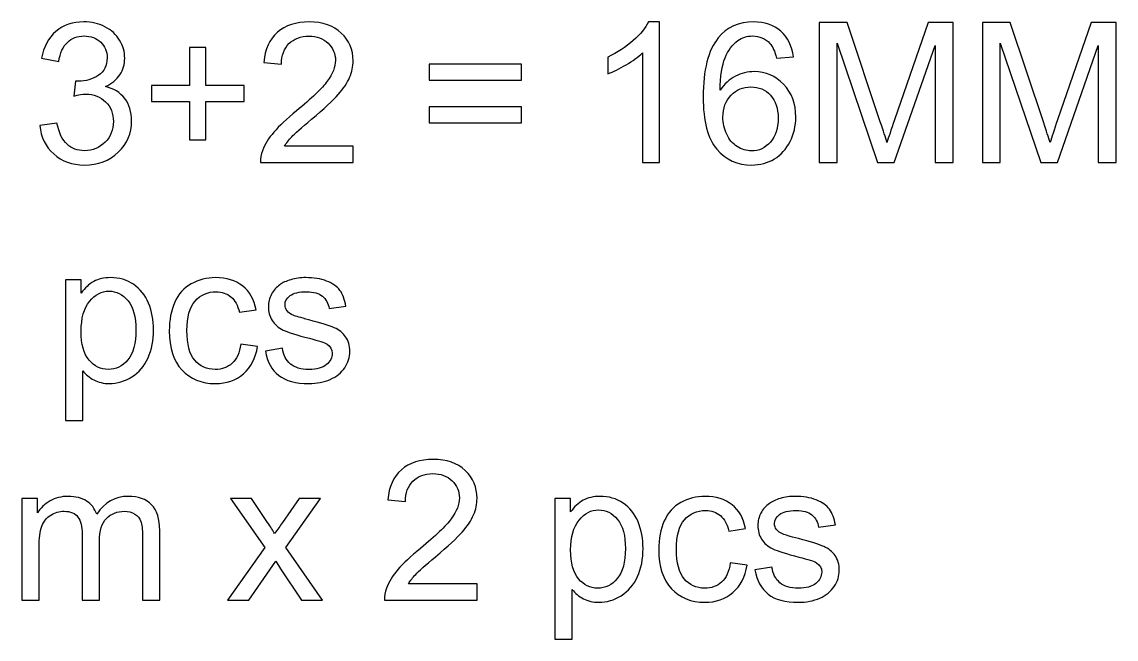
# Model space of a CAD drawing. Header units: centimetres. Extents: x -108 to -8, y -16 to 21.
# Drawn here: x -96.75 to -82.56, y 10.21 to 18.22 of the extents above; entities that cross this region are included whole.
import ezdxf

# ---------------------------------------------------------------- set-up
doc = ezdxf.new("R2010")
doc.units = ezdxf.units.CM
doc.header["$MEASUREMENT"] = 0
doc.layers.add('Layer 1', color=7, linetype='Continuous')

msp = doc.modelspace()

# ---------------------------------------------------------------- linework, layer by layer
at = {"layer": 'Layer 1', "color": 250}
for points, knots in [([(-96.52147, 16.87781), (-96.52147, 16.87781), (-96.29795, 16.90829), (-96.29795, 16.90829), (-96.27213, 16.78129), (-96.22895, 16.68985), (-96.16756, 16.63397), (-96.10618, 16.57809), (-96.03083, 16.55015), (-95.9415, 16.55015), (-95.83567, 16.55015), (-95.74635, 16.58656), (-95.67438, 16.65937), (-95.60241, 16.73218), (-95.56643, 16.82235), (-95.56643, 16.92988), (-95.56643, 17.03233), (-95.59987, 17.11699), (-95.66718, 17.18388), (-95.73407, 17.25034), (-95.81916, 17.28379), (-95.92288, 17.28379), (-95.96521, 17.28379), (-96.0177, 17.27532), (-96.08078, 17.25881), (-96.08078, 17.25881), (-96.0558, 17.45439), (-96.0558, 17.45439), (-96.04099, 17.4527), (-96.02871, 17.45185), (-96.01982, 17.45185), (-95.92415, 17.45185), (-95.83863, 17.47683), (-95.76201, 17.52636), (-95.68581, 17.57589), (-95.64771, 17.65209), (-95.64771, 17.75496), (-95.64771, 17.83666), (-95.67565, 17.90439), (-95.73111, 17.95816), (-95.78656, 18.01192), (-95.85811, 18.03859), (-95.94574, 18.03859), (-96.03294, 18.03859), (-96.10533, 18.01107), (-96.16333, 17.95604), (-96.22133, 17.90101), (-96.25858, 17.81846), (-96.27509, 17.70839), (-96.27509, 17.70839), (-96.49861, 17.74903), (-96.49861, 17.74903), (-96.47109, 17.89889), (-96.40929, 18.01531), (-96.31234, 18.09786), (-96.21582, 18.18041), (-96.09517, 18.22147), (-95.95124, 18.22147), (-95.85218, 18.22147), (-95.76074, 18.2003), (-95.67734, 18.15755), (-95.59352, 18.11521), (-95.5296, 18.05722), (-95.48557, 17.98398), (-95.44112, 17.91032), (-95.41911, 17.83243), (-95.41911, 17.74988), (-95.41911, 17.67156), (-95.44028, 17.60044), (-95.48219, 17.53609), (-95.52452, 17.47175), (-95.58717, 17.42052), (-95.66972, 17.38242), (-95.5622, 17.35787), (-95.4788, 17.30622), (-95.41911, 17.22791), (-95.35984, 17.15001), (-95.33021, 17.0518), (-95.33021, 16.93454), (-95.33021, 16.77579), (-95.38821, 16.64074), (-95.50378, 16.53025), (-95.61977, 16.41976), (-95.76624, 16.36473), (-95.9432, 16.36473), (-96.10279, 16.36473), (-96.2353, 16.41257), (-96.34071, 16.50782), (-96.44654, 16.60307), (-96.50665, 16.72626), (-96.52147, 16.87781)], [0, 0, 0, 0, 0.03333333, 0.03333333, 0.03333333, 0.06666667, 0.06666667, 0.06666667, 0.1, 0.1, 0.1, 0.13333333, 0.13333333, 0.13333333, 0.16666667, 0.16666667, 0.16666667, 0.2, 0.2, 0.2, 0.23333333, 0.23333333, 0.23333333, 0.26666667, 0.26666667, 0.26666667, 0.3, 0.3, 0.3, 0.33333333, 0.33333333, 0.33333333, 0.36666667, 0.36666667, 0.36666667, 0.4, 0.4, 0.4, 0.43333333, 0.43333333, 0.43333333, 0.46666667, 0.46666667, 0.46666667, 0.5, 0.5, 0.5, 0.53333333, 0.53333333, 0.53333333, 0.56666667, 0.56666667, 0.56666667, 0.6, 0.6, 0.6, 0.63333333, 0.63333333, 0.63333333, 0.66666667, 0.66666667, 0.66666667, 0.7, 0.7, 0.7, 0.73333333, 0.73333333, 0.73333333, 0.76666667, 0.76666667, 0.76666667, 0.8, 0.8, 0.8, 0.83333333, 0.83333333, 0.83333333, 0.86666667, 0.86666667, 0.86666667, 0.9, 0.9, 0.9, 0.93333333, 0.93333333, 0.93333333, 0.96666667, 0.96666667, 0.96666667, 1, 1, 1, 1]), ([(-92.45451, 16.60857), (-92.45451, 16.60857), (-92.45451, 16.39521), (-92.45451, 16.39521), (-92.45451, 16.39521), (-93.65847, 16.39521), (-93.65847, 16.39521), (-93.66016, 16.44897), (-93.65127, 16.50062), (-93.63222, 16.55057), (-93.60132, 16.63228), (-93.55179, 16.71313), (-93.48363, 16.7923), (-93.41548, 16.87146), (-93.31811, 16.9629), (-93.19153, 17.06662), (-92.99468, 17.22875), (-92.86091, 17.35702), (-92.79106, 17.45185), (-92.72079, 17.54668), (-92.68565, 17.63642), (-92.68565, 17.72109), (-92.68565, 17.80957), (-92.7174, 17.88407), (-92.7809, 17.94503), (-92.8444, 18.00557), (-92.92737, 18.03605), (-93.0294, 18.03605), (-93.13735, 18.03605), (-93.22371, 18.00388), (-93.28848, 17.93953), (-93.35325, 17.87561), (-93.38584, 17.78671), (-93.38669, 17.67283), (-93.38669, 17.67283), (-93.61529, 17.69569), (-93.61529, 17.69569), (-93.59963, 17.86672), (-93.54036, 17.9971), (-93.43791, 18.08685), (-93.33504, 18.1766), (-93.19746, 18.22147), (-93.02432, 18.22147), (-92.8499, 18.22147), (-92.71147, 18.17321), (-92.60987, 18.07627), (-92.50785, 17.97932), (-92.45705, 17.8591), (-92.45705, 17.71601), (-92.45705, 17.6432), (-92.47187, 17.57165), (-92.50192, 17.50138), (-92.53156, 17.43068), (-92.58109, 17.3566), (-92.65009, 17.27871), (-92.71952, 17.20124), (-92.83424, 17.09413), (-92.99426, 16.95867), (-93.12846, 16.84606), (-93.21482, 16.76986), (-93.25292, 16.72964), (-93.29102, 16.68943), (-93.32234, 16.64921), (-93.34732, 16.60857), (-93.34732, 16.60857), (-92.45451, 16.60857), (-92.45451, 16.60857)], [0, 0, 0, 0, 0.04545455, 0.04545455, 0.04545455, 0.09090909, 0.09090909, 0.09090909, 0.13636364, 0.13636364, 0.13636364, 0.18181818, 0.18181818, 0.18181818, 0.22727273, 0.22727273, 0.22727273, 0.27272727, 0.27272727, 0.27272727, 0.31818182, 0.31818182, 0.31818182, 0.36363636, 0.36363636, 0.36363636, 0.40909091, 0.40909091, 0.40909091, 0.45454545, 0.45454545, 0.45454545, 0.5, 0.5, 0.5, 0.54545455, 0.54545455, 0.54545455, 0.59090909, 0.59090909, 0.59090909, 0.63636364, 0.63636364, 0.63636364, 0.68181818, 0.68181818, 0.68181818, 0.72727273, 0.72727273, 0.72727273, 0.77272727, 0.77272727, 0.77272727, 0.81818182, 0.81818182, 0.81818182, 0.86363636, 0.86363636, 0.86363636, 0.90909091, 0.90909091, 0.90909091, 0.95454545, 0.95454545, 0.95454545, 1, 1, 1, 1]), ([(-88.47983, 16.39521), (-88.47983, 16.39521), (-88.70335, 16.39521), (-88.70335, 16.39521), (-88.70335, 16.39521), (-88.70335, 17.81846), (-88.70335, 17.81846), (-88.75711, 17.76681), (-88.82781, 17.71559), (-88.91502, 17.66436), (-89.00222, 17.61314), (-89.08096, 17.57462), (-89.15039, 17.54922), (-89.15039, 17.54922), (-89.15039, 17.76512), (-89.15039, 17.76512), (-89.02551, 17.82354), (-88.91629, 17.89466), (-88.82273, 17.97848), (-88.72917, 18.06187), (-88.66271, 18.14273), (-88.62376, 18.22147), (-88.62376, 18.22147), (-88.47983, 18.22147), (-88.47983, 18.22147), (-88.47983, 18.22147), (-88.47983, 16.39521), (-88.47983, 16.39521)], [0, 0, 0, 0, 0.11111111, 0.11111111, 0.11111111, 0.22222222, 0.22222222, 0.22222222, 0.33333333, 0.33333333, 0.33333333, 0.44444444, 0.44444444, 0.44444444, 0.55555556, 0.55555556, 0.55555556, 0.66666667, 0.66666667, 0.66666667, 0.77777778, 0.77777778, 0.77777778, 0.88888889, 0.88888889, 0.88888889, 1, 1, 1, 1]), ([(-86.74459, 17.76935), (-86.74459, 17.76935), (-86.96557, 17.75157), (-86.96557, 17.75157), (-86.98547, 17.8392), (-87.01383, 17.90312), (-87.05066, 17.94292), (-87.1112, 18.00684), (-87.18613, 18.03859), (-87.27503, 18.03859), (-87.34657, 18.03859), (-87.41007, 18.01869), (-87.46468, 17.9789), (-87.53495, 17.92768), (-87.58999, 17.85317), (-87.63105, 17.75496), (-87.67169, 17.65632), (-87.69286, 17.5162), (-87.69455, 17.33459), (-87.64079, 17.41629), (-87.57475, 17.47725), (-87.49685, 17.51662), (-87.41896, 17.55641), (-87.33768, 17.57631), (-87.25217, 17.57631), (-87.10315, 17.57631), (-86.97615, 17.52128), (-86.87117, 17.41163), (-86.7666, 17.30199), (-86.71411, 17.1606), (-86.71411, 16.98661), (-86.71411, 16.87231), (-86.73866, 16.76647), (-86.78777, 16.66826), (-86.8373, 16.57005), (-86.90461, 16.49512), (-86.99097, 16.44305), (-87.07691, 16.39098), (-87.1747, 16.36473), (-87.28392, 16.36473), (-87.46976, 16.36473), (-87.62174, 16.43331), (-87.73942, 16.57005), (-87.85669, 16.70678), (-87.91553, 16.93242), (-87.91553, 17.24653), (-87.91553, 17.5979), (-87.85034, 17.85359), (-87.72037, 18.01319), (-87.60692, 18.15204), (-87.4541, 18.22147), (-87.26148, 18.22147), (-87.11839, 18.22147), (-87.00071, 18.18125), (-86.90927, 18.10124), (-86.81783, 18.02123), (-86.76279, 17.91074), (-86.74459, 17.76935)], [0, 0, 0, 0, 0.05263158, 0.05263158, 0.05263158, 0.10526316, 0.10526316, 0.10526316, 0.15789474, 0.15789474, 0.15789474, 0.21052632, 0.21052632, 0.21052632, 0.26315789, 0.26315789, 0.26315789, 0.31578947, 0.31578947, 0.31578947, 0.36842105, 0.36842105, 0.36842105, 0.42105263, 0.42105263, 0.42105263, 0.47368421, 0.47368421, 0.47368421, 0.52631579, 0.52631579, 0.52631579, 0.57894737, 0.57894737, 0.57894737, 0.63157895, 0.63157895, 0.63157895, 0.68421053, 0.68421053, 0.68421053, 0.73684211, 0.73684211, 0.73684211, 0.78947368, 0.78947368, 0.78947368, 0.84210526, 0.84210526, 0.84210526, 0.89473684, 0.89473684, 0.89473684, 0.94736842, 0.94736842, 0.94736842, 1, 1, 1, 1]), ([(-86.40889, 16.39521), (-86.40889, 16.39521), (-86.40889, 18.21385), (-86.40889, 18.21385), (-86.40889, 18.21385), (-86.04821, 18.21385), (-86.04821, 18.21385), (-86.04821, 18.21385), (-85.6181, 16.92649), (-85.6181, 16.92649), (-85.57831, 16.80669), (-85.54952, 16.71694), (-85.53132, 16.65725), (-85.51058, 16.72329), (-85.47798, 16.82066), (-85.43395, 16.94893), (-85.43395, 16.94893), (-84.99623, 18.21385), (-84.99623, 18.21385), (-84.99623, 18.21385), (-84.67407, 18.21385), (-84.67407, 18.21385), (-84.67407, 18.21385), (-84.67407, 16.39521), (-84.67407, 16.39521), (-84.67407, 16.39521), (-84.90521, 16.39521), (-84.90521, 16.39521), (-84.90521, 16.39521), (-84.90521, 17.91667), (-84.90521, 17.91667), (-84.90521, 17.91667), (-85.43607, 16.39521), (-85.43607, 16.39521), (-85.43607, 16.39521), (-85.65282, 16.39521), (-85.65282, 16.39521), (-85.65282, 16.39521), (-86.17775, 17.94461), (-86.17775, 17.94461), (-86.17775, 17.94461), (-86.17775, 16.39521), (-86.17775, 16.39521), (-86.17775, 16.39521), (-86.40889, 16.39521), (-86.40889, 16.39521)], [0, 0, 0, 0, 0.06666667, 0.06666667, 0.06666667, 0.13333333, 0.13333333, 0.13333333, 0.2, 0.2, 0.2, 0.26666667, 0.26666667, 0.26666667, 0.33333333, 0.33333333, 0.33333333, 0.4, 0.4, 0.4, 0.46666667, 0.46666667, 0.46666667, 0.53333333, 0.53333333, 0.53333333, 0.6, 0.6, 0.6, 0.66666667, 0.66666667, 0.66666667, 0.73333333, 0.73333333, 0.73333333, 0.8, 0.8, 0.8, 0.86666667, 0.86666667, 0.86666667, 0.93333333, 0.93333333, 0.93333333, 1, 1, 1, 1]), ([(-84.29307, 16.39521), (-84.29307, 16.39521), (-84.29307, 18.21385), (-84.29307, 18.21385), (-84.29307, 18.21385), (-83.93239, 18.21385), (-83.93239, 18.21385), (-83.93239, 18.21385), (-83.50228, 16.92649), (-83.50228, 16.92649), (-83.46249, 16.80669), (-83.4337, 16.71694), (-83.4155, 16.65725), (-83.39476, 16.72329), (-83.36216, 16.82066), (-83.31813, 16.94893), (-83.31813, 16.94893), (-82.88041, 18.21385), (-82.88041, 18.21385), (-82.88041, 18.21385), (-82.55825, 18.21385), (-82.55825, 18.21385), (-82.55825, 18.21385), (-82.55825, 16.39521), (-82.55825, 16.39521), (-82.55825, 16.39521), (-82.78939, 16.39521), (-82.78939, 16.39521), (-82.78939, 16.39521), (-82.78939, 17.91667), (-82.78939, 17.91667), (-82.78939, 17.91667), (-83.32025, 16.39521), (-83.32025, 16.39521), (-83.32025, 16.39521), (-83.537, 16.39521), (-83.537, 16.39521), (-83.537, 16.39521), (-84.06193, 17.94461), (-84.06193, 17.94461), (-84.06193, 17.94461), (-84.06193, 16.39521), (-84.06193, 16.39521), (-84.06193, 16.39521), (-84.29307, 16.39521), (-84.29307, 16.39521)], [0, 0, 0, 0, 0.06666667, 0.06666667, 0.06666667, 0.13333333, 0.13333333, 0.13333333, 0.2, 0.2, 0.2, 0.26666667, 0.26666667, 0.26666667, 0.33333333, 0.33333333, 0.33333333, 0.4, 0.4, 0.4, 0.46666667, 0.46666667, 0.46666667, 0.53333333, 0.53333333, 0.53333333, 0.6, 0.6, 0.6, 0.66666667, 0.66666667, 0.66666667, 0.73333333, 0.73333333, 0.73333333, 0.8, 0.8, 0.8, 0.86666667, 0.86666667, 0.86666667, 0.93333333, 0.93333333, 0.93333333, 1, 1, 1, 1]), ([(-94.57795, 16.68985), (-94.57795, 16.68985), (-94.57795, 17.18769), (-94.57795, 17.18769), (-94.57795, 17.18769), (-95.07325, 17.18769), (-95.07325, 17.18769), (-95.07325, 17.18769), (-95.07325, 17.39597), (-95.07325, 17.39597), (-95.07325, 17.39597), (-94.57795, 17.39597), (-94.57795, 17.39597), (-94.57795, 17.39597), (-94.57795, 17.89127), (-94.57795, 17.89127), (-94.57795, 17.89127), (-94.36713, 17.89127), (-94.36713, 17.89127), (-94.36713, 17.89127), (-94.36713, 17.39597), (-94.36713, 17.39597), (-94.36713, 17.39597), (-93.87183, 17.39597), (-93.87183, 17.39597), (-93.87183, 17.39597), (-93.87183, 17.18769), (-93.87183, 17.18769), (-93.87183, 17.18769), (-94.36713, 17.18769), (-94.36713, 17.18769), (-94.36713, 17.18769), (-94.36713, 16.68985), (-94.36713, 16.68985), (-94.36713, 16.68985), (-94.57795, 16.68985), (-94.57795, 16.68985)], [0, 0, 0, 0, 0.08333333, 0.08333333, 0.08333333, 0.16666667, 0.16666667, 0.16666667, 0.25, 0.25, 0.25, 0.33333333, 0.33333333, 0.33333333, 0.41666667, 0.41666667, 0.41666667, 0.5, 0.5, 0.5, 0.58333333, 0.58333333, 0.58333333, 0.66666667, 0.66666667, 0.66666667, 0.75, 0.75, 0.75, 0.83333333, 0.83333333, 0.83333333, 0.91666667, 0.91666667, 0.91666667, 1, 1, 1, 1]), ([(-90.27265, 17.46455), (-90.27265, 17.46455), (-91.47153, 17.46455), (-91.47153, 17.46455), (-91.47153, 17.46455), (-91.47153, 17.67283), (-91.47153, 17.67283), (-91.47153, 17.67283), (-90.27265, 17.67283), (-90.27265, 17.67283), (-90.27265, 17.67283), (-90.27265, 17.46455), (-90.27265, 17.46455)], [0, 0, 0, 0, 0.25, 0.25, 0.25, 0.5, 0.5, 0.5, 0.75, 0.75, 0.75, 1, 1, 1, 1]), ([(-87.65899, 16.98449), (-87.65899, 16.90744), (-87.64248, 16.83378), (-87.60988, 16.76351), (-87.57729, 16.69324), (-87.53157, 16.6399), (-87.47357, 16.60307), (-87.41515, 16.56624), (-87.35334, 16.54761), (-87.28773, 16.54761), (-87.19248, 16.54761), (-87.1112, 16.58571), (-87.04389, 16.66191), (-86.97658, 16.73811), (-86.94271, 16.8414), (-86.94271, 16.97221), (-86.94271, 17.09794), (-86.97615, 17.197), (-87.04262, 17.26939), (-87.10908, 17.34178), (-87.19375, 17.37819), (-87.29662, 17.37819), (-87.39737, 17.37819), (-87.48331, 17.34178), (-87.55358, 17.26939), (-87.62385, 17.197), (-87.65899, 17.10218), (-87.65899, 16.98449)], [0, 0, 0, 0, 0.11111111, 0.11111111, 0.11111111, 0.22222222, 0.22222222, 0.22222222, 0.33333333, 0.33333333, 0.33333333, 0.44444444, 0.44444444, 0.44444444, 0.55555556, 0.55555556, 0.55555556, 0.66666667, 0.66666667, 0.66666667, 0.77777778, 0.77777778, 0.77777778, 0.88888889, 0.88888889, 0.88888889, 1, 1, 1, 1]), ([(-90.27265, 16.91337), (-90.27265, 16.91337), (-91.47153, 16.91337), (-91.47153, 16.91337), (-91.47153, 16.91337), (-91.47153, 17.12165), (-91.47153, 17.12165), (-91.47153, 17.12165), (-90.27265, 17.12165), (-90.27265, 17.12165), (-90.27265, 17.12165), (-90.27265, 16.91337), (-90.27265, 16.91337)], [0, 0, 0, 0, 0.25, 0.25, 0.25, 0.5, 0.5, 0.5, 0.75, 0.75, 0.75, 1, 1, 1, 1]), ([(-96.18787, 13.05214), (-96.18787, 13.05214), (-96.18787, 14.87586), (-96.18787, 14.87586), (-96.18787, 14.87586), (-95.98467, 14.87586), (-95.98467, 14.87586), (-95.98467, 14.87586), (-95.98467, 14.70272), (-95.98467, 14.70272), (-95.93683, 14.7696), (-95.88265, 14.81998), (-95.82211, 14.85342), (-95.762, 14.88687), (-95.68876, 14.9038), (-95.60282, 14.9038), (-95.49022, 14.9038), (-95.39116, 14.87501), (-95.30522, 14.81702), (-95.21928, 14.75944), (-95.15451, 14.67774), (-95.11049, 14.57275), (-95.06688, 14.46734), (-95.04487, 14.3522), (-95.04487, 14.22647), (-95.04487, 14.09227), (-95.069, 13.9712), (-95.11726, 13.86325), (-95.16552, 13.75572), (-95.23579, 13.67317), (-95.32808, 13.6156), (-95.41994, 13.55845), (-95.51689, 13.52966), (-95.61849, 13.52966), (-95.69299, 13.52966), (-95.75988, 13.54532), (-95.81872, 13.57665), (-95.87799, 13.60798), (-95.92625, 13.64735), (-95.96435, 13.69518), (-95.96435, 13.69518), (-95.96435, 13.05214), (-95.96435, 13.05214), (-95.96435, 13.05214), (-96.18787, 13.05214), (-96.18787, 13.05214)], [0, 0, 0, 0, 0.06666667, 0.06666667, 0.06666667, 0.13333333, 0.13333333, 0.13333333, 0.2, 0.2, 0.2, 0.26666667, 0.26666667, 0.26666667, 0.33333333, 0.33333333, 0.33333333, 0.4, 0.4, 0.4, 0.46666667, 0.46666667, 0.46666667, 0.53333333, 0.53333333, 0.53333333, 0.6, 0.6, 0.6, 0.66666667, 0.66666667, 0.66666667, 0.73333333, 0.73333333, 0.73333333, 0.8, 0.8, 0.8, 0.86666667, 0.86666667, 0.86666667, 0.93333333, 0.93333333, 0.93333333, 1, 1, 1, 1]), ([(-93.91415, 14.0402), (-93.91415, 14.0402), (-93.69571, 14.00972), (-93.69571, 14.00972), (-93.71984, 13.85944), (-93.7808, 13.74217), (-93.87944, 13.65708), (-93.97807, 13.57199), (-94.09957, 13.52966), (-94.24308, 13.52966), (-94.423, 13.52966), (-94.56778, 13.5885), (-94.677, 13.70619), (-94.78664, 13.82388), (-94.84125, 13.99236), (-94.84125, 14.21165), (-94.84125, 14.35389), (-94.81754, 14.47793), (-94.77055, 14.58461), (-94.72356, 14.69086), (-94.65202, 14.77087), (-94.5555, 14.82379), (-94.4594, 14.87713), (-94.35484, 14.9038), (-94.24139, 14.9038), (-94.09872, 14.9038), (-93.98146, 14.86782), (-93.89087, 14.79543), (-93.79985, 14.72304), (-93.74143, 14.62017), (-93.71603, 14.48724), (-93.71603, 14.48724), (-93.93193, 14.45422), (-93.93193, 14.45422), (-93.95267, 14.5427), (-93.98908, 14.60916), (-94.042, 14.65403), (-94.09449, 14.69848), (-94.15799, 14.72092), (-94.2325, 14.72092), (-94.3451, 14.72092), (-94.43654, 14.6807), (-94.50724, 14.60027), (-94.57751, 14.51941), (-94.61265, 14.39241), (-94.61265, 14.218), (-94.61265, 14.04105), (-94.57878, 13.91278), (-94.51105, 13.83277), (-94.44289, 13.75276), (-94.35442, 13.71254), (-94.24562, 13.71254), (-94.15757, 13.71254), (-94.08433, 13.73921), (-94.02591, 13.79297), (-93.96707, 13.84631), (-93.92981, 13.92886), (-93.91415, 14.0402)], [0, 0, 0, 0, 0.05263158, 0.05263158, 0.05263158, 0.10526316, 0.10526316, 0.10526316, 0.15789474, 0.15789474, 0.15789474, 0.21052632, 0.21052632, 0.21052632, 0.26315789, 0.26315789, 0.26315789, 0.31578947, 0.31578947, 0.31578947, 0.36842105, 0.36842105, 0.36842105, 0.42105263, 0.42105263, 0.42105263, 0.47368421, 0.47368421, 0.47368421, 0.52631579, 0.52631579, 0.52631579, 0.57894737, 0.57894737, 0.57894737, 0.63157895, 0.63157895, 0.63157895, 0.68421053, 0.68421053, 0.68421053, 0.73684211, 0.73684211, 0.73684211, 0.78947368, 0.78947368, 0.78947368, 0.84210526, 0.84210526, 0.84210526, 0.89473684, 0.89473684, 0.89473684, 0.94736842, 0.94736842, 0.94736842, 1, 1, 1, 1]), ([(-93.59411, 13.9513), (-93.59411, 13.9513), (-93.37313, 13.98686), (-93.37313, 13.98686), (-93.36085, 13.89838), (-93.32614, 13.83065), (-93.26941, 13.78324), (-93.21269, 13.73625), (-93.1331, 13.71254), (-93.0315, 13.71254), (-92.92863, 13.71254), (-92.85243, 13.73328), (-92.80248, 13.77519), (-92.75295, 13.81668), (-92.72797, 13.86579), (-92.72797, 13.92209), (-92.72797, 13.97247), (-92.75041, 14.01226), (-92.79486, 14.04105), (-92.82618, 14.06094), (-92.90238, 14.08592), (-93.02346, 14.11682), (-93.18686, 14.15789), (-93.29989, 14.19345), (-93.36339, 14.2235), (-93.42647, 14.25398), (-93.47431, 14.29547), (-93.5069, 14.34881), (-93.5395, 14.40173), (-93.55601, 14.46057), (-93.55601, 14.52492), (-93.55601, 14.58376), (-93.54246, 14.63795), (-93.51579, 14.6879), (-93.4887, 14.73785), (-93.45229, 14.77934), (-93.40615, 14.81236), (-93.37144, 14.83776), (-93.32402, 14.85935), (-93.26433, 14.87713), (-93.20422, 14.89491), (-93.1403, 14.9038), (-93.07172, 14.9038), (-92.96842, 14.9038), (-92.87783, 14.88898), (-92.79994, 14.85893), (-92.72162, 14.82929), (-92.66405, 14.78865), (-92.62679, 14.73785), (-92.58996, 14.68663), (-92.56414, 14.61847), (-92.55017, 14.53296), (-92.55017, 14.53296), (-92.76861, 14.50248), (-92.76861, 14.50248), (-92.77835, 14.57106), (-92.80713, 14.62482), (-92.85455, 14.66335), (-92.90196, 14.70187), (-92.96885, 14.72092), (-93.05563, 14.72092), (-93.15765, 14.72092), (-93.23089, 14.70399), (-93.27449, 14.67012), (-93.3181, 14.63625), (-93.34011, 14.59646), (-93.34011, 14.55116), (-93.34011, 14.52238), (-93.33122, 14.49613), (-93.31302, 14.47285), (-93.29481, 14.44914), (-93.26645, 14.42924), (-93.2275, 14.41358), (-93.20507, 14.40511), (-93.13987, 14.38606), (-93.03065, 14.35643), (-92.87317, 14.31452), (-92.76311, 14.27981), (-92.70045, 14.25314), (-92.6378, 14.22647), (-92.58869, 14.1871), (-92.55313, 14.1363), (-92.51715, 14.08507), (-92.49937, 14.02157), (-92.49937, 13.94537), (-92.49937, 13.87129), (-92.52096, 13.80144), (-92.56456, 13.73582), (-92.60817, 13.67021), (-92.67082, 13.61941), (-92.75252, 13.58342), (-92.83465, 13.54744), (-92.92736, 13.52966), (-93.03065, 13.52966), (-93.20168, 13.52966), (-93.33249, 13.56522), (-93.42224, 13.63592), (-93.51198, 13.70704), (-93.56913, 13.81202), (-93.59411, 13.9513)], [0, 0, 0, 0, 0.03030303, 0.03030303, 0.03030303, 0.06060606, 0.06060606, 0.06060606, 0.09090909, 0.09090909, 0.09090909, 0.12121212, 0.12121212, 0.12121212, 0.15151515, 0.15151515, 0.15151515, 0.18181818, 0.18181818, 0.18181818, 0.21212121, 0.21212121, 0.21212121, 0.24242424, 0.24242424, 0.24242424, 0.27272727, 0.27272727, 0.27272727, 0.3030303, 0.3030303, 0.3030303, 0.33333333, 0.33333333, 0.33333333, 0.36363636, 0.36363636, 0.36363636, 0.39393939, 0.39393939, 0.39393939, 0.42424242, 0.42424242, 0.42424242, 0.45454545, 0.45454545, 0.45454545, 0.48484848, 0.48484848, 0.48484848, 0.51515152, 0.51515152, 0.51515152, 0.54545455, 0.54545455, 0.54545455, 0.57575758, 0.57575758, 0.57575758, 0.60606061, 0.60606061, 0.60606061, 0.63636364, 0.63636364, 0.63636364, 0.66666667, 0.66666667, 0.66666667, 0.6969697, 0.6969697, 0.6969697, 0.72727273, 0.72727273, 0.72727273, 0.75757576, 0.75757576, 0.75757576, 0.78787879, 0.78787879, 0.78787879, 0.81818182, 0.81818182, 0.81818182, 0.84848485, 0.84848485, 0.84848485, 0.87878788, 0.87878788, 0.87878788, 0.90909091, 0.90909091, 0.90909091, 0.93939394, 0.93939394, 0.93939394, 0.96969697, 0.96969697, 0.96969697, 1, 1, 1, 1]), ([(-95.98467, 14.20869), (-95.98467, 14.03978), (-95.95038, 13.91489), (-95.88222, 13.83404), (-95.81364, 13.75318), (-95.73067, 13.71254), (-95.6333, 13.71254), (-95.53424, 13.71254), (-95.44958, 13.75445), (-95.3793, 13.83827), (-95.30861, 13.92209), (-95.27347, 14.05163), (-95.27347, 14.22731), (-95.27347, 14.39495), (-95.30776, 14.52026), (-95.37676, 14.60366), (-95.44577, 14.68705), (-95.52789, 14.72854), (-95.62357, 14.72854), (-95.71839, 14.72854), (-95.80221, 14.68409), (-95.87503, 14.59561), (-95.94826, 14.50671), (-95.98467, 14.37802), (-95.98467, 14.20869)], [0, 0, 0, 0, 0.125, 0.125, 0.125, 0.25, 0.25, 0.25, 0.375, 0.375, 0.375, 0.5, 0.5, 0.5, 0.625, 0.625, 0.625, 0.75, 0.75, 0.75, 0.875, 0.875, 0.875, 1, 1, 1, 1]), ([(-90.84625, 10.93335), (-90.84625, 10.93335), (-90.84625, 10.71999), (-90.84625, 10.71999), (-90.84625, 10.71999), (-92.05021, 10.71999), (-92.05021, 10.71999), (-92.0519, 10.77375), (-92.04301, 10.8254), (-92.02396, 10.87535), (-91.99306, 10.95706), (-91.94353, 11.03791), (-91.87537, 11.11708), (-91.80722, 11.19624), (-91.70985, 11.28768), (-91.58327, 11.3914), (-91.38642, 11.55353), (-91.25265, 11.6818), (-91.1828, 11.77663), (-91.11253, 11.87146), (-91.07739, 11.9612), (-91.07739, 12.04587), (-91.07739, 12.13435), (-91.10914, 12.20885), (-91.17264, 12.26981), (-91.23614, 12.33035), (-91.31911, 12.36083), (-91.42114, 12.36083), (-91.52909, 12.36083), (-91.61545, 12.32866), (-91.68022, 12.26431), (-91.74499, 12.20039), (-91.77758, 12.11149), (-91.77843, 11.99761), (-91.77843, 11.99761), (-92.00703, 12.02047), (-92.00703, 12.02047), (-91.99137, 12.1915), (-91.9321, 12.32188), (-91.82965, 12.41163), (-91.72678, 12.50138), (-91.5892, 12.54625), (-91.41606, 12.54625), (-91.24164, 12.54625), (-91.10321, 12.49799), (-91.00161, 12.40105), (-90.89959, 12.3041), (-90.84879, 12.18388), (-90.84879, 12.04079), (-90.84879, 11.96798), (-90.86361, 11.89643), (-90.89366, 11.82616), (-90.9233, 11.75546), (-90.97283, 11.68138), (-91.04183, 11.60349), (-91.11126, 11.52602), (-91.22598, 11.41891), (-91.386, 11.28345), (-91.5202, 11.17084), (-91.60656, 11.09464), (-91.64466, 11.05442), (-91.68276, 11.01421), (-91.71408, 10.97399), (-91.73906, 10.93335), (-91.73906, 10.93335), (-90.84625, 10.93335), (-90.84625, 10.93335)], [0, 0, 0, 0, 0.04545455, 0.04545455, 0.04545455, 0.09090909, 0.09090909, 0.09090909, 0.13636364, 0.13636364, 0.13636364, 0.18181818, 0.18181818, 0.18181818, 0.22727273, 0.22727273, 0.22727273, 0.27272727, 0.27272727, 0.27272727, 0.31818182, 0.31818182, 0.31818182, 0.36363636, 0.36363636, 0.36363636, 0.40909091, 0.40909091, 0.40909091, 0.45454545, 0.45454545, 0.45454545, 0.5, 0.5, 0.5, 0.54545455, 0.54545455, 0.54545455, 0.59090909, 0.59090909, 0.59090909, 0.63636364, 0.63636364, 0.63636364, 0.68181818, 0.68181818, 0.68181818, 0.72727273, 0.72727273, 0.72727273, 0.77272727, 0.77272727, 0.77272727, 0.81818182, 0.81818182, 0.81818182, 0.86363636, 0.86363636, 0.86363636, 0.90909091, 0.90909091, 0.90909091, 0.95454545, 0.95454545, 0.95454545, 1, 1, 1, 1]), ([(-96.75345, 10.71999), (-96.75345, 10.71999), (-96.75345, 12.03825), (-96.75345, 12.03825), (-96.75345, 12.03825), (-96.55279, 12.03825), (-96.55279, 12.03825), (-96.55279, 12.03825), (-96.55279, 11.85198), (-96.55279, 11.85198), (-96.51173, 11.91633), (-96.45669, 11.9684), (-96.38811, 12.00735), (-96.31953, 12.04672), (-96.24164, 12.06619), (-96.15401, 12.06619), (-96.05664, 12.06619), (-95.97663, 12.04587), (-95.9144, 12.00565), (-95.85217, 11.96501), (-95.80815, 11.90871), (-95.78275, 11.8359), (-95.67776, 11.98957), (-95.54187, 12.06619), (-95.37423, 12.06619), (-95.243, 12.06619), (-95.14182, 12.03021), (-95.07155, 11.95782), (-95.00085, 11.88543), (-94.96529, 11.77409), (-94.96529, 11.62381), (-94.96529, 11.62381), (-94.96529, 10.71999), (-94.96529, 10.71999), (-94.96529, 10.71999), (-95.18881, 10.71999), (-95.18881, 10.71999), (-95.18881, 10.71999), (-95.18881, 11.54972), (-95.18881, 11.54972), (-95.18881, 11.63862), (-95.19643, 11.70297), (-95.21082, 11.74234), (-95.22522, 11.78171), (-95.25146, 11.81304), (-95.28999, 11.83717), (-95.32809, 11.8613), (-95.37296, 11.87315), (-95.42418, 11.87315), (-95.51732, 11.87315), (-95.59436, 11.84225), (-95.65575, 11.78086), (-95.71713, 11.71906), (-95.74761, 11.62042), (-95.74761, 11.48495), (-95.74761, 11.48495), (-95.74761, 10.71999), (-95.74761, 10.71999), (-95.74761, 10.71999), (-95.97113, 10.71999), (-95.97113, 10.71999), (-95.97113, 10.71999), (-95.97113, 11.57555), (-95.97113, 11.57555), (-95.97113, 11.67461), (-95.98933, 11.74911), (-96.02574, 11.79864), (-96.06215, 11.84817), (-96.12184, 11.87315), (-96.20439, 11.87315), (-96.26704, 11.87315), (-96.32504, 11.85664), (-96.37838, 11.82362), (-96.43172, 11.7906), (-96.47024, 11.74234), (-96.49437, 11.67842), (-96.51808, 11.61492), (-96.52993, 11.52305), (-96.52993, 11.40325), (-96.52993, 11.40325), (-96.52993, 10.71999), (-96.52993, 10.71999), (-96.52993, 10.71999), (-96.75345, 10.71999), (-96.75345, 10.71999)], [0, 0, 0, 0, 0.03571429, 0.03571429, 0.03571429, 0.07142857, 0.07142857, 0.07142857, 0.10714286, 0.10714286, 0.10714286, 0.14285714, 0.14285714, 0.14285714, 0.17857143, 0.17857143, 0.17857143, 0.21428571, 0.21428571, 0.21428571, 0.25, 0.25, 0.25, 0.28571429, 0.28571429, 0.28571429, 0.32142857, 0.32142857, 0.32142857, 0.35714286, 0.35714286, 0.35714286, 0.39285714, 0.39285714, 0.39285714, 0.42857143, 0.42857143, 0.42857143, 0.46428571, 0.46428571, 0.46428571, 0.5, 0.5, 0.5, 0.53571429, 0.53571429, 0.53571429, 0.57142857, 0.57142857, 0.57142857, 0.60714286, 0.60714286, 0.60714286, 0.64285714, 0.64285714, 0.64285714, 0.67857143, 0.67857143, 0.67857143, 0.71428571, 0.71428571, 0.71428571, 0.75, 0.75, 0.75, 0.78571429, 0.78571429, 0.78571429, 0.82142857, 0.82142857, 0.82142857, 0.85714286, 0.85714286, 0.85714286, 0.89285714, 0.89285714, 0.89285714, 0.92857143, 0.92857143, 0.92857143, 0.96428571, 0.96428571, 0.96428571, 1, 1, 1, 1]), ([(-89.83787, 10.21453), (-89.83787, 10.21453), (-89.83787, 12.03825), (-89.83787, 12.03825), (-89.83787, 12.03825), (-89.63467, 12.03825), (-89.63467, 12.03825), (-89.63467, 12.03825), (-89.63467, 11.86511), (-89.63467, 11.86511), (-89.58683, 11.93199), (-89.53265, 11.98237), (-89.47211, 12.01581), (-89.412, 12.04926), (-89.33876, 12.06619), (-89.25282, 12.06619), (-89.14022, 12.06619), (-89.04116, 12.0374), (-88.95522, 11.97941), (-88.86928, 11.92183), (-88.80451, 11.84013), (-88.76049, 11.73514), (-88.71688, 11.62973), (-88.69487, 11.51459), (-88.69487, 11.38886), (-88.69487, 11.25466), (-88.719, 11.13359), (-88.76726, 11.02564), (-88.81552, 10.91811), (-88.88579, 10.83556), (-88.97808, 10.77799), (-89.06994, 10.72084), (-89.16689, 10.69205), (-89.26849, 10.69205), (-89.34299, 10.69205), (-89.40988, 10.70771), (-89.46872, 10.73904), (-89.52799, 10.77037), (-89.57625, 10.80974), (-89.61435, 10.85757), (-89.61435, 10.85757), (-89.61435, 10.21453), (-89.61435, 10.21453), (-89.61435, 10.21453), (-89.83787, 10.21453), (-89.83787, 10.21453)], [0, 0, 0, 0, 0.06666667, 0.06666667, 0.06666667, 0.13333333, 0.13333333, 0.13333333, 0.2, 0.2, 0.2, 0.26666667, 0.26666667, 0.26666667, 0.33333333, 0.33333333, 0.33333333, 0.4, 0.4, 0.4, 0.46666667, 0.46666667, 0.46666667, 0.53333333, 0.53333333, 0.53333333, 0.6, 0.6, 0.6, 0.66666667, 0.66666667, 0.66666667, 0.73333333, 0.73333333, 0.73333333, 0.8, 0.8, 0.8, 0.86666667, 0.86666667, 0.86666667, 0.93333333, 0.93333333, 0.93333333, 1, 1, 1, 1]), ([(-87.56415, 11.20259), (-87.56415, 11.20259), (-87.34571, 11.17211), (-87.34571, 11.17211), (-87.36984, 11.02183), (-87.4308, 10.90456), (-87.52944, 10.81947), (-87.62807, 10.73438), (-87.74957, 10.69205), (-87.89308, 10.69205), (-88.073, 10.69205), (-88.21778, 10.75089), (-88.327, 10.86858), (-88.43664, 10.98627), (-88.49125, 11.15475), (-88.49125, 11.37404), (-88.49125, 11.51628), (-88.46754, 11.64032), (-88.42055, 11.747), (-88.37356, 11.85325), (-88.30202, 11.93326), (-88.2055, 11.98618), (-88.1094, 12.03952), (-88.00484, 12.06619), (-87.89139, 12.06619), (-87.74872, 12.06619), (-87.63146, 12.03021), (-87.54087, 11.95782), (-87.44985, 11.88543), (-87.39143, 11.78256), (-87.36603, 11.64963), (-87.36603, 11.64963), (-87.58193, 11.61661), (-87.58193, 11.61661), (-87.60267, 11.70509), (-87.63908, 11.77155), (-87.692, 11.81642), (-87.74449, 11.86087), (-87.80799, 11.88331), (-87.8825, 11.88331), (-87.9951, 11.88331), (-88.08654, 11.84309), (-88.15724, 11.76266), (-88.22751, 11.6818), (-88.26265, 11.5548), (-88.26265, 11.38039), (-88.26265, 11.20344), (-88.22878, 11.07517), (-88.16105, 10.99516), (-88.09289, 10.91515), (-88.00442, 10.87493), (-87.89562, 10.87493), (-87.80757, 10.87493), (-87.73433, 10.9016), (-87.67591, 10.95536), (-87.61707, 11.0087), (-87.57981, 11.09125), (-87.56415, 11.20259)], [0, 0, 0, 0, 0.05263158, 0.05263158, 0.05263158, 0.10526316, 0.10526316, 0.10526316, 0.15789474, 0.15789474, 0.15789474, 0.21052632, 0.21052632, 0.21052632, 0.26315789, 0.26315789, 0.26315789, 0.31578947, 0.31578947, 0.31578947, 0.36842105, 0.36842105, 0.36842105, 0.42105263, 0.42105263, 0.42105263, 0.47368421, 0.47368421, 0.47368421, 0.52631579, 0.52631579, 0.52631579, 0.57894737, 0.57894737, 0.57894737, 0.63157895, 0.63157895, 0.63157895, 0.68421053, 0.68421053, 0.68421053, 0.73684211, 0.73684211, 0.73684211, 0.78947368, 0.78947368, 0.78947368, 0.84210526, 0.84210526, 0.84210526, 0.89473684, 0.89473684, 0.89473684, 0.94736842, 0.94736842, 0.94736842, 1, 1, 1, 1]), ([(-87.24411, 11.11369), (-87.24411, 11.11369), (-87.02313, 11.14925), (-87.02313, 11.14925), (-87.01085, 11.06077), (-86.97614, 10.99304), (-86.91941, 10.94563), (-86.86269, 10.89864), (-86.7831, 10.87493), (-86.6815, 10.87493), (-86.57863, 10.87493), (-86.50243, 10.89567), (-86.45248, 10.93758), (-86.40295, 10.97907), (-86.37797, 11.02818), (-86.37797, 11.08448), (-86.37797, 11.13486), (-86.40041, 11.17465), (-86.44486, 11.20344), (-86.47618, 11.22333), (-86.55238, 11.24831), (-86.67346, 11.27921), (-86.83686, 11.32028), (-86.94989, 11.35584), (-87.01339, 11.38589), (-87.07647, 11.41637), (-87.12431, 11.45786), (-87.1569, 11.5112), (-87.1895, 11.56412), (-87.20601, 11.62296), (-87.20601, 11.68731), (-87.20601, 11.74615), (-87.19246, 11.80034), (-87.16579, 11.85029), (-87.1387, 11.90024), (-87.10229, 11.94173), (-87.05615, 11.97475), (-87.02144, 12.00015), (-86.97402, 12.02174), (-86.91433, 12.03952), (-86.85422, 12.0573), (-86.7903, 12.06619), (-86.72172, 12.06619), (-86.61842, 12.06619), (-86.52783, 12.05137), (-86.44994, 12.02132), (-86.37162, 11.99168), (-86.31405, 11.95104), (-86.27679, 11.90024), (-86.23996, 11.84902), (-86.21414, 11.78086), (-86.20017, 11.69535), (-86.20017, 11.69535), (-86.41861, 11.66487), (-86.41861, 11.66487), (-86.42835, 11.73345), (-86.45713, 11.78721), (-86.50455, 11.82574), (-86.55196, 11.86426), (-86.61885, 11.88331), (-86.70563, 11.88331), (-86.80765, 11.88331), (-86.88089, 11.86638), (-86.92449, 11.83251), (-86.9681, 11.79864), (-86.99011, 11.75885), (-86.99011, 11.71355), (-86.99011, 11.68477), (-86.98122, 11.65852), (-86.96302, 11.63524), (-86.94481, 11.61153), (-86.91645, 11.59163), (-86.8775, 11.57597), (-86.85507, 11.5675), (-86.78987, 11.54845), (-86.68065, 11.51882), (-86.52317, 11.47691), (-86.41311, 11.4422), (-86.35045, 11.41553), (-86.2878, 11.38886), (-86.23869, 11.34949), (-86.20313, 11.29869), (-86.16715, 11.24746), (-86.14937, 11.18396), (-86.14937, 11.10776), (-86.14937, 11.03368), (-86.17096, 10.96383), (-86.21456, 10.89821), (-86.25817, 10.8326), (-86.32082, 10.7818), (-86.40252, 10.74581), (-86.48465, 10.70983), (-86.57736, 10.69205), (-86.68065, 10.69205), (-86.85168, 10.69205), (-86.98249, 10.72761), (-87.07224, 10.79831), (-87.16198, 10.86943), (-87.21913, 10.97441), (-87.24411, 11.11369)], [0, 0, 0, 0, 0.03030303, 0.03030303, 0.03030303, 0.06060606, 0.06060606, 0.06060606, 0.09090909, 0.09090909, 0.09090909, 0.12121212, 0.12121212, 0.12121212, 0.15151515, 0.15151515, 0.15151515, 0.18181818, 0.18181818, 0.18181818, 0.21212121, 0.21212121, 0.21212121, 0.24242424, 0.24242424, 0.24242424, 0.27272727, 0.27272727, 0.27272727, 0.3030303, 0.3030303, 0.3030303, 0.33333333, 0.33333333, 0.33333333, 0.36363636, 0.36363636, 0.36363636, 0.39393939, 0.39393939, 0.39393939, 0.42424242, 0.42424242, 0.42424242, 0.45454545, 0.45454545, 0.45454545, 0.48484848, 0.48484848, 0.48484848, 0.51515152, 0.51515152, 0.51515152, 0.54545455, 0.54545455, 0.54545455, 0.57575758, 0.57575758, 0.57575758, 0.60606061, 0.60606061, 0.60606061, 0.63636364, 0.63636364, 0.63636364, 0.66666667, 0.66666667, 0.66666667, 0.6969697, 0.6969697, 0.6969697, 0.72727273, 0.72727273, 0.72727273, 0.75757576, 0.75757576, 0.75757576, 0.78787879, 0.78787879, 0.78787879, 0.81818182, 0.81818182, 0.81818182, 0.84848485, 0.84848485, 0.84848485, 0.87878788, 0.87878788, 0.87878788, 0.90909091, 0.90909091, 0.90909091, 0.93939394, 0.93939394, 0.93939394, 0.96969697, 0.96969697, 0.96969697, 1, 1, 1, 1]), ([(-94.08433, 10.71999), (-94.08433, 10.71999), (-93.603, 11.40283), (-93.603, 11.40283), (-93.603, 11.40283), (-94.04877, 12.03825), (-94.04877, 12.03825), (-94.04877, 12.03825), (-93.77403, 12.03825), (-93.77403, 12.03825), (-93.77403, 12.03825), (-93.56575, 11.7271), (-93.56575, 11.7271), (-93.52722, 11.66868), (-93.49674, 11.62127), (-93.47515, 11.58401), (-93.43748, 11.63693), (-93.40403, 11.68477), (-93.37398, 11.72752), (-93.37398, 11.72752), (-93.15469, 12.03825), (-93.15469, 12.03825), (-93.15469, 12.03825), (-92.88164, 12.03825), (-92.88164, 12.03825), (-92.88164, 12.03825), (-93.32995, 11.40283), (-93.32995, 11.40283), (-93.32995, 11.40283), (-92.85243, 10.71999), (-92.85243, 10.71999), (-92.85243, 10.71999), (-93.12421, 10.71999), (-93.12421, 10.71999), (-93.12421, 10.71999), (-93.39684, 11.12639), (-93.39684, 11.12639), (-93.39684, 11.12639), (-93.45907, 11.22418), (-93.45907, 11.22418), (-93.45907, 11.22418), (-93.81128, 10.71999), (-93.81128, 10.71999), (-93.81128, 10.71999), (-94.08433, 10.71999), (-94.08433, 10.71999)], [0, 0, 0, 0, 0.06666667, 0.06666667, 0.06666667, 0.13333333, 0.13333333, 0.13333333, 0.2, 0.2, 0.2, 0.26666667, 0.26666667, 0.26666667, 0.33333333, 0.33333333, 0.33333333, 0.4, 0.4, 0.4, 0.46666667, 0.46666667, 0.46666667, 0.53333333, 0.53333333, 0.53333333, 0.6, 0.6, 0.6, 0.66666667, 0.66666667, 0.66666667, 0.73333333, 0.73333333, 0.73333333, 0.8, 0.8, 0.8, 0.86666667, 0.86666667, 0.86666667, 0.93333333, 0.93333333, 0.93333333, 1, 1, 1, 1]), ([(-89.63467, 11.37108), (-89.63467, 11.20217), (-89.60038, 11.07728), (-89.53222, 10.99643), (-89.46364, 10.91557), (-89.38067, 10.87493), (-89.2833, 10.87493), (-89.18424, 10.87493), (-89.09958, 10.91684), (-89.0293, 11.00066), (-88.95861, 11.08448), (-88.92347, 11.21402), (-88.92347, 11.3897), (-88.92347, 11.55734), (-88.95776, 11.68265), (-89.02676, 11.76605), (-89.09577, 11.84944), (-89.17789, 11.89093), (-89.27357, 11.89093), (-89.36839, 11.89093), (-89.45221, 11.84648), (-89.52503, 11.758), (-89.59826, 11.6691), (-89.63467, 11.54041), (-89.63467, 11.37108)], [0, 0, 0, 0, 0.125, 0.125, 0.125, 0.25, 0.25, 0.25, 0.375, 0.375, 0.375, 0.5, 0.5, 0.5, 0.625, 0.625, 0.625, 0.75, 0.75, 0.75, 0.875, 0.875, 0.875, 1, 1, 1, 1])]:
    msp.add_open_spline(points, degree=3, knots=knots, dxfattribs=at)

doc.saveas('drawing.dxf')
